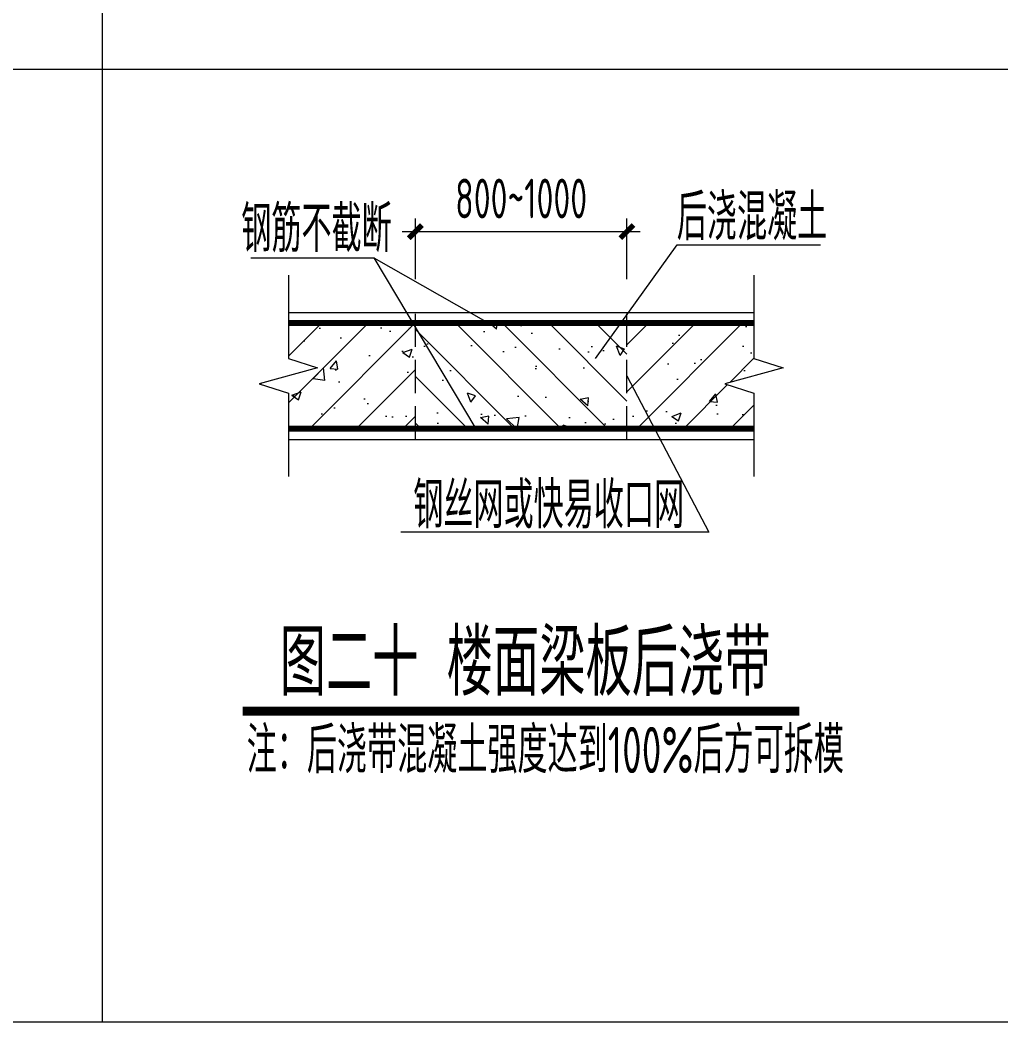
# Model space of a CAD drawing. Extents: x -129922 to 1190196, y -520662 to 139923.
# Drawn here: x -28673 to -21256, y -216658 to -209083 of the extents above; entities that cross this region are included whole.
import ezdxf

# ---------------------------------------------------------------- set-up
doc = ezdxf.new("R2010")
doc.units = 0
doc.header["$LTSCALE"] = 1000
doc.header["$MEASUREMENT"] = 0
doc.linetypes.add('DASH', pattern=[0.35, 0.25, -0.1])
doc.layers.add('$AUDIT_BAD_LAYER3', color=7, linetype='Continuous')
for name, color, linetype, lineweight in [('S-基础-DIM', 3, 'Continuous', 20), ('S-墙柱-REIN', 1, 'Continuous', 20), ('S-大样-HATCH', 251, 'Continuous', 9), ('S-大样-实线', 2, 'Continuous', 20), ('S-板-BEAM', 4, 'DASH', 20), ('S-通用-TAB', 7, 'Continuous', 20), ('S-通用-TEXT', 7, 'Continuous', 20), ('S-通用-THIN', 7, 'Continuous', 20)]:
    doc.layers.add(name, color=color, linetype=linetype, lineweight=lineweight)
doc.styles.add('TSSD_Dimension', font='tssdeng.shx', dxfattribs={"width": 0.7, "bigfont": 'HZTXT.SHX'})
doc.styles.add('TSSD_Rein', font='tssdeng.shx', dxfattribs={"width": 0.7, "bigfont": 'hztxt.shx'})
doc.styles.add('TSSD_Rein_300(数字)', font='Tssdeng.shx', dxfattribs={"width": 0.65, "height": 300, "bigfont": 'hztxt.shx'})
doc.styles.add('TSSD_Rein_350（文字）', font='Tssdeng.shx', dxfattribs={"width": 0.65, "height": 350, "bigfont": 'hztxt.shx'})
doc.dimstyles.new('TSSD_20_100', dxfattribs={"dimtxt": 250, "dimasz": 100, "dimexe": 100, "dimexo": 250, "dimgap": 100, "dimtad": 1, "dimdec": 0, "dimlfac": 0.2, "dimzin": 0, "dimdsep": 46, "dimtxsty": 'TSSD_Dimension', "dimblk": 'ARCHTICK', "dimcen": 0, "dimdle": 100, "dimclrt": 7, "dimadec": 0, "dimazin": 0, "dimtfac": 1, "dimtdec": 0, "dimtix": 1, "dimtmove": 2, "dimatfit": 3, "dimfxl": 0, "dimtolj": 1, "dimtzin": 0, "dimarcsym": 0})
pattern_1 = [(45, (-666172.6, -163138.53), (-176.776695, 176.776695), []), (50, (-666172.6, -163138.5), (717.2602, -62.75213), [75, -825]), (355, (-666172.6, -163138.5), (-138.75133, 752.19213), [60, -660]), (100.4514, (-666112.84, -163143.76), (578.5094, 689.43954), [63.7402, -701.1421]), (46.1842, (-666172.6, -162938.5), (1067.24105, -165.519), [112.5, -1237.5]), (96.6356, (-666083.7, -162952.3), (934.6627, 974.1179), [95.6103, -1051.713]), (351.1842, (-666172.6, -162938.5), (934.662, 974.1186), [90, -990]), (21, (-666072.6, -162988.5), (596.90705, -402.6189), [75, -825]), (326, (-666072.6, -162988.5), (243.31533, 725.15005), [60, -660]), (71.4514, (-666022.86, -163022.1), (840.22263, 322.5305), [63.7402, -701.1421]), (37.5, (-666172.6, -163138.53), (12.159855, 332.89385), [0, -652, 0, -670, 0, -662.5]), (7.5, (-666172.6, -163138.53), (263.06954, 394.41171), [0, -382, 0, -637, 0, -252.5]), (327.5, (-666395.6, -163138.53), (533.82244, -22.55487), [0, -250, 0, -780, 0, -1035]), (317.5, (-666495.6, -163138.53), (583.18617, 100.10498), [0, -325, 0, -518, 0, -735])]

# ---------------------------------------------------------------- blocks, each defined once
blk = doc.blocks.new('_ArchTick')
at = {"color": 0, "linetype": 'ByBlock', "const_width": 0.4}
blk.add_lwpolyline([(-0.5, -0.5), (0.5, 0.5)], dxfattribs=at)
blk = doc.blocks.new('*D1050')
at = {"layer": '$AUDIT_BAD_LAYER3', "color": 0, "lineweight": -2, "transparency": 16777216}
for p, q in [((160406.3, 53486.4), (160406.3, 53947)), ((162006.3, 53486.4), (162006.3, 53947)), ((160306.3, 53847), (162106.3, 53847))]:
    blk.add_line(p, q, dxfattribs=at)
at = {"layer": 'Defpoints', "color": 0, "transparency": 16777216}
for p in [(162006.3, 53847), (160406.3, 53236.4), (162006.3, 53236.4)]:
    blk.add_point(p, dxfattribs=at)
at = {"layer": '$AUDIT_BAD_LAYER3', "color": 0, "lineweight": -2, "transparency": 16777216, "xscale": 100, "yscale": 100, "zscale": 100, "rotation": 180}
blk.add_blockref('_ArchTick', (160406.3, 53847), dxfattribs=at)
at = {"layer": '$AUDIT_BAD_LAYER3', "color": 0, "lineweight": -2, "transparency": 16777216, "xscale": 100, "yscale": 100, "zscale": 100}
blk.add_blockref('_ArchTick', (162006.3, 53847), dxfattribs=at)
at = {"layer": '$AUDIT_BAD_LAYER3', "color": 7, "transparency": 16777216, "insert": (161206.3, 54097), "char_height": 300, "attachment_point": 5, "style": 'TSSD_Rein_300(数字)'}
blk.add_mtext('\\A1;800~1000              ', dxfattribs=at)
blk = doc.blocks.new('图20')
at = {"layer": 'S-大样-HATCH'}
h = blk.add_hatch(dxfattribs=at)
h.set_pattern_fill('钢筋混!^U^Q', color=256, scale=100, style=0)
h.set_pattern_definition(pattern_1)
h.paths.add_polyline_path([(160406.3, 53156.4), (159446.3, 53156.4), (159446.3, 52886.4), (159666.3, 52816.4), (159226.3, 52696.4), (159446.3, 52626.4), (159446.3, 52356.4), (160406.3, 52356.4)])
h = blk.add_hatch(dxfattribs=at)
h.set_pattern_fill('钢筋混!^U^Q', color=256, scale=100, angle=90, style=0)
h.set_pattern_definition([(135, (-666172.6, -163138.53), (-176.776695, -176.776695), []), (140, (-666172.6, -163138.5), (62.75213, 717.2602), [75, -825]), (85, (-666172.6, -163138.5), (-752.19213, -138.75133), [60, -660]), (190.4514, (-666167.4, -163078.76), (-689.43954, 578.5094), [63.7402, -701.1421]), (136.1842, (-666372.6, -163138.5), (165.519, 1067.24105), [112.5, -1237.5]), (186.6356, (-666358.8, -163049.6), (-974.1179, 934.6627), [95.6103, -1051.713]), (81.1842, (-666372.6, -163138.5), (-974.1186, 934.662), [90, -990]), (111, (-666322.6, -163038.5), (402.6189, 596.90705), [75, -825]), (56, (-666322.6, -163038.5), (-725.15005, 243.31533), [60, -660]), (161.4514, (-666289.06, -162988.8), (-322.5305, 840.22263), [63.7402, -701.1421]), (127.5, (-666172.6, -163138.53), (-332.89385, 12.159855), [0, -652, 0, -670, 0, -662.5]), (97.5, (-666172.6, -163138.53), (-394.41171, 263.06954), [0, -382, 0, -637, 0, -252.5]), (57.5, (-666172.6, -163361.53), (22.55487, 533.82244), [0, -250, 0, -780, 0, -1035]), (47.5, (-666172.6, -163461.53), (-100.10498, 583.18617), [0, -325, 0, -518, 0, -735])])
h.paths.add_polyline_path([(162006.3, 52356.4), (162006.3, 53156.4), (160406.3, 53156.4), (160406.3, 52356.4)])
h = blk.add_hatch(dxfattribs=at)
h.set_pattern_fill('钢筋混!^U^Q', color=256, scale=100, style=0)
h.set_pattern_definition(pattern_1)
h.paths.add_polyline_path([(162746.3, 52696.4), (163186.3, 52816.4), (162966.3, 52886.4), (162966.3, 53156.4), (162006.3, 53156.4), (162006.3, 52356.4), (162966.3, 52356.4), (162966.3, 52626.4)])
at = {"layer": 'S-墙柱-REIN', "const_width": 45}
for points in [[(159446.3, 53156.4), (162966.3, 53156.4)], [(159446.3, 52356.4), (162966.3, 52356.4)]]:
    blk.add_lwpolyline(points, dxfattribs=at)
at = {"layer": 'S-大样-实线'}
for p, q in [((159446.3, 53236.4), (162966.3, 53236.4)), ((159446.3, 52276.4), (162966.3, 52276.4))]:
    blk.add_line(p, q, dxfattribs=at)
at = {"layer": 'S-板-BEAM'}
for p, q in [((160406.3, 52276.4), (160406.3, 53236.4)), ((162006.3, 52276.4), (162006.3, 53236.4))]:
    blk.add_line(p, q, dxfattribs=at)
at = {"layer": 'S-通用-TEXT'}
for p, q in [((161769.1, 52888.1), (162384.8, 53746.6)), ((162384.8, 53746.6), (163470.4, 53746.6)), ((159162.5, 53648.8), (160091.1, 53648.8)), ((160091.1, 53648.8), (160863, 52356.4)), ((160091.1, 53648.8), (160955.8, 53156.4)), ((162006.3, 52756.4), (162624.3, 51574.7)), ((162624.3, 51574.7), (160296.6, 51574.7))]:
    blk.add_line(p, q, dxfattribs=at)
at = {"layer": 'S-通用-TEXT', "color": 3, "const_width": 70}
blk.add_lwpolyline([(159100.1, 50221.6), (163310.9, 50221.6)], dxfattribs=at)
at = {"layer": 'S-通用-THIN'}
for points in [[(159446.3, 53516.4), (159446.3, 52886.4), (159666.3, 52816.4), (159226.3, 52696.4), (159446.3, 52626.4), (159446.3, 51996.4)], [(162966.3, 53516.4), (162966.3, 52886.4), (163186.3, 52816.4), (162746.3, 52696.4), (162966.3, 52626.4), (162966.3, 51996.4)]]:
    blk.add_lwpolyline(points, dxfattribs=at)
at = {"layer": 'S-通用-TEXT', "style": 'TSSD_Rein_350（文字）', "width": 0.65}
for s, p in [('后浇混凝土', (162383.3, 53781.8)), ('钢筋不截断', (159090.1, 53692.6)), ('钢丝网或快易收口网', (160390.6, 51604.3)), ('注：后浇带混凝土强度达到100%%%后方可拆模 ', (159131, 49753))]:
    blk.add_text(s, height=350, rotation=0, dxfattribs=at).set_placement(p)
at = {"layer": 'S-通用-TEXT', "color": 0, "style": 'TSSD_Rein', "width": 0.7}
blk.add_text('图二十 楼面梁板后浇带', height=500, rotation=0, dxfattribs=at).set_placement((159380.5, 50337.8))
at = {"layer": 'S-基础-DIM'}
dim = blk.add_linear_dim(base=(162006.3, 53847), p1=(160406.3, 53236.4), p2=(162006.3, 53236.4), angle=0, text='800~1000              ', dimstyle='TSSD_20_100', override={"dimtxt": 350, "dimtxsty": 'TSSD_Rein_300(数字)'}, dxfattribs=at)
dim.commit()
dim.dimension.update_dxf_attribs({"geometry": '*D1050', "text_midpoint": (161206.3, 54097)})

msp = doc.modelspace()

# ---------------------------------------------------------------- linework, layer by layer
at = {"layer": 'S-通用-TAB'}
for p, q in [((-28050.6, -216657.5), (-28050.6, -192110.4)), ((-37498.6, -209455.7), (-20998.6, -209455.7)), ((-37498.6, -216657.5), (-20998.6, -216657.5))]:
    msp.add_line(p, q, dxfattribs=at)

# ---------------------------------------------------------------- block references
at = {"layer": 'S-通用-TEXT'}
msp.add_blockref('图20', (-186090.4, -264529.7), dxfattribs=at)

doc.saveas('drawing.dxf')
